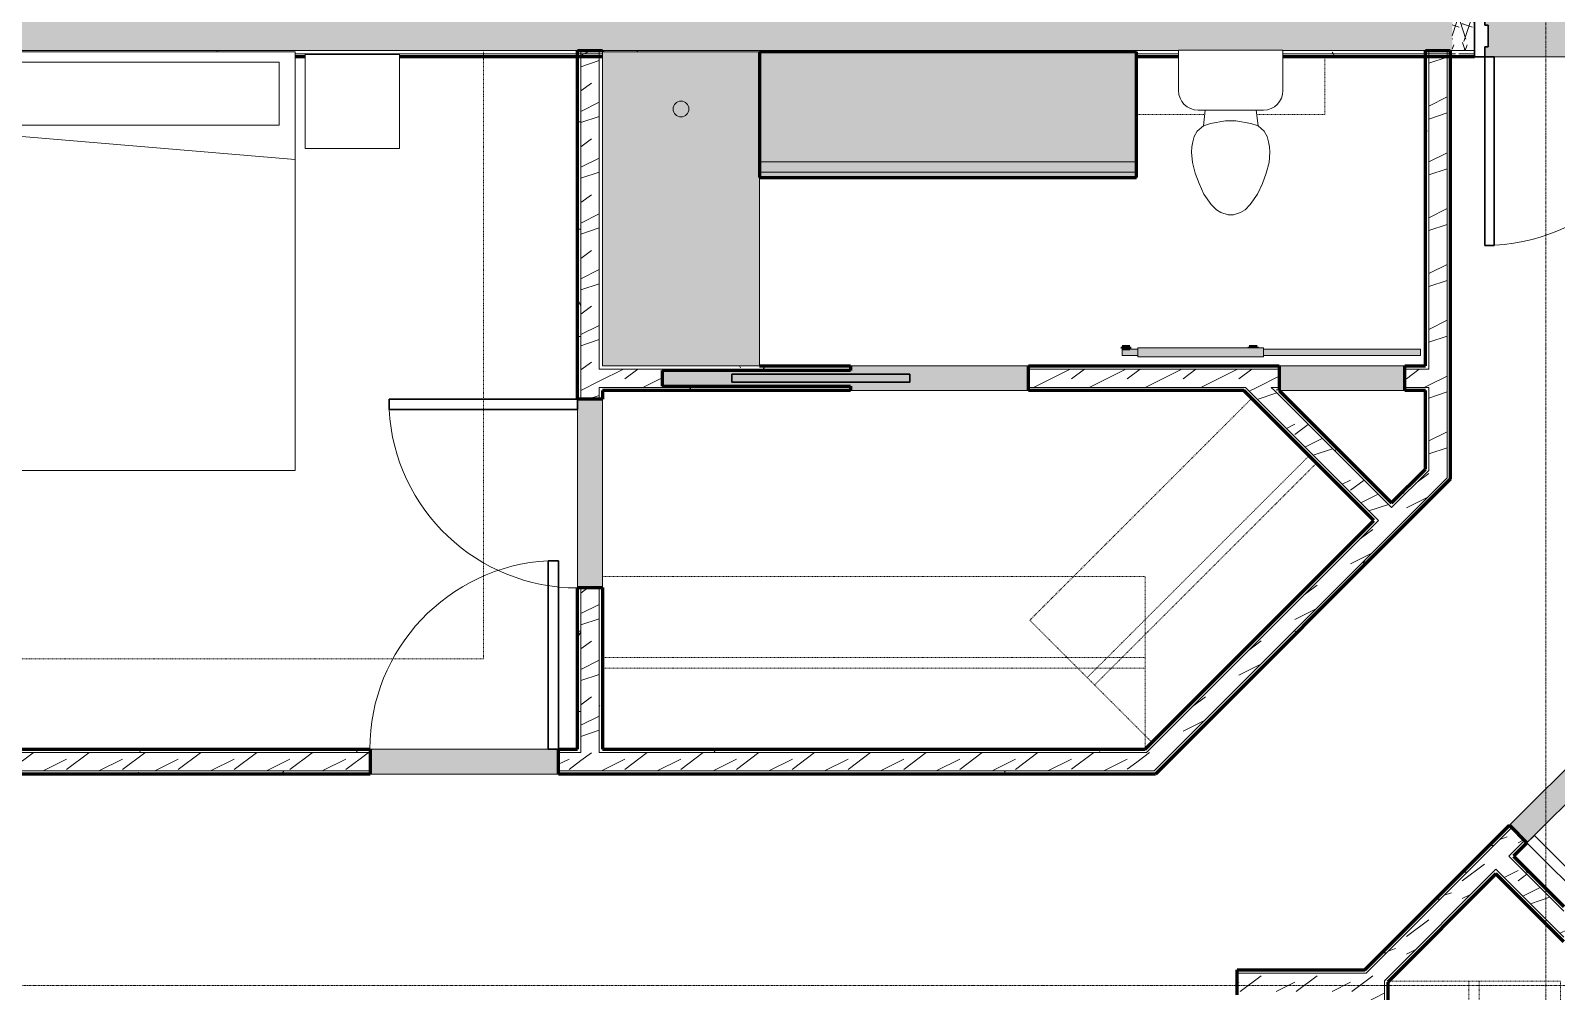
# Model space of a CAD drawing. Header units: inches. Extents: x -4169 to -1846, y 9706 to 12377.
# Drawn here: x -3770.7 to -3479.3, y 10166 to 10349.6 of the extents above; entities that cross this region are included whole.
import ezdxf

# ---------------------------------------------------------------- set-up
doc = ezdxf.new("R2010")
doc.units = ezdxf.units.IN
doc.header["$MEASUREMENT"] = 0
doc.linetypes.add('Dash', pattern=[0.25, 0.125, -0.125])
doc.linetypes.add('Grid Line 1_2_', pattern=[0.875, 0.5, -0.125, 0.125, -0.125])
for name, color, linetype, lineweight in [('0-1', 7, 'Continuous', 5), ('0-2', 10, 'Continuous', 18), ('A-DOOR', 31, 'Continuous', 18), ('A-DOOR-1', 7, 'Continuous', 9), ('A-DOOR-2', 50, 'Continuous', 30), ('A-DOOR-3', 135, 'Continuous', 18), ('A-DOOR-4', 10, 'Continuous', 18), ('A-DOOR-5', 250, 'Continuous', 60), ('A-DOOR-7', 31, 'Continuous', 9), ('A-DOOR-8', 31, 'Continuous', 30), ('A-DOOR-FRAM', 31, 'Continuous', 30), ('A-WALL', 113, 'Continuous', 18), ('A-WALL-1', 8, 'Continuous', 5), ('A-WALL-2', 250, 'Continuous', 60), ('A-WALL-3', 10, 'Continuous', 18), ('A-WALL-PATT-1', 7, 'Continuous', 9), ('A-WALL-PATT-2', 253, 'Continuous', 9), ('A-WALL-PATT-4', 111, 'Continuous', 9), ('I-FURN-1', 7, 'Continuous', 9), ('I-FURN-HDLN-1', 7, 'Dash', 9), ('I-WALL', 2, 'Continuous', 18), ('I-WALL-2', 2, 'Continuous', 5), ('I-WALL-3', 2, 'Continuous', 60), ('P-SANR-FIXT-1', 253, 'Continuous', 9), ('P-SANR-FIXT-2', 7, 'Continuous', 9), ('Q-CASE-1', 253, 'Continuous', 9), ('Q-CASE-2', 250, 'Continuous', 60), ('Q-CASE-3', 7, 'Continuous', 9), ('Q-CASE-HDLN-1', 7, 'Dash', 9), ('S-GRID-1', 1, 'Grid Line 1_2_', 9)]:
    doc.layers.add(name, color=color, linetype=linetype, lineweight=lineweight)
pattern_1 = [(0, (0, 0), (20.48, 5.12), [0.845, -14.515, 0.845, -14.515, -81.92]), (0, (0, 0), (20.48, 5.12), [-30.72, 0.845, -29.875, 0.845, -14.515, -35.84]), (0, (0, 0), (20.48, 5.12), [-76.8, 0.845, -9.395, 0.845, -24.755]), (120, (7.68, 2.56), (-14.67405, 15.1762003), [0.845, -14.515, 0.845, -14.515, -81.92]), (120, (7.68, 2.56), (-14.67405, 15.1762003), [-30.72, 0.845, -29.875, 0.845, -14.515, -35.84]), (120, (7.68, 2.56), (-14.67405, 15.1762003), [-76.8, 0.845, -9.395, 0.845, -24.755]), (240, (10.24, 12.8), (-5.80595, -20.2962003), [0.845, -14.515, 0.845, -14.515, -81.92]), (240, (10.24, 12.8), (-5.80595, -20.2962003), [-30.72, 0.845, -29.875, 0.845, -14.515, -35.84]), (240, (10.24, 12.8), (-5.80595, -20.2962003), [-76.8, 0.845, -9.395, 0.845, -24.755])]
pattern_2 = [(216.87, (4.265, 10.662), (31.9871619, 21.32545714), [5.331, -47.981]), (206.565, (10.662, 7.464), (-10.662476, -10.6620098), [11.921, -11.921]), (198.435, (10.662, 2.132), (-21.3244936, -10.6625869), [6.744, -26.974])]
pattern_3 = [(161.57, (0.32, 0.32), (-2.560496185, -0.000537386), [0, -18.214, 2.022, 0]), (18.43, (-0.32, 0.32), (-2.560496185, 0.000537386), [0, -18.214, 2.022, 0]), (108.43, (0.32, 0.32), (1.27922091, -6.400876726), [6.07, -14.166]), (71.57, (-0.32, 0.32), (1.27922091, 6.400876726), [6.07, -14.166])]

# ---------------------------------------------------------------- blocks, each defined once
blk = doc.blocks.new('Single-Flush - 36_ x 84_-1372839-ENLARGED RCP - 1ST FLOOR PLAN')
at = {"layer": 'A-DOOR-1'}
blk.add_arc((18, 2.37), 36.07, 93.1789, 180, dxfattribs=at)
at = {"layer": 'A-DOOR-2'}
for p, q in [((16, 2.37), (16, 38.39)), ((18, 38.39), (16, 38.39)), ((18, 2.37), (18, 38.39)), ((18, 2.37), (16, 2.37))]:
    blk.add_line(p, q, dxfattribs=at)
blk = doc.blocks.new('Bath Tub - Maestro - 60_x30_-1352617-ENLARGED RCP - 1ST FLOOR PLAN')
at = {"layer": 'P-SANR-FIXT-1'}
blk.add_hatch(color=256, dxfattribs=at).paths.add_polyline_path([(60, 30), (0, 30), (0, 0), (60, 0)], flags=0)
at = {"layer": 'P-SANR-FIXT-2'}
for p, q in [((0, 0), (0, 30)), ((0, 30), (60, 30)), ((60, 30), (60, 0)), ((60, 0), (0, 0))]:
    blk.add_line(p, q, dxfattribs=at)
for start, end in [(0, 180), (180, 360)]:
    blk.add_arc((10.9375, 15), 1.5, start, end, dxfattribs=at)
blk = doc.blocks.new('Toilet-Domestic-3D - Toilet-Domestic-3D-1372870-ENLARGED RCP - 1ST FLOOR PLAN')
at = {"layer": 'P-SANR-FIXT-2'}
for p, q in [((-1.87, 11.5), (-0.5, 12)), ((-0.5, 12), (0.5, 12)), ((0.5, 12), (1.87, 11.5)), ((-5.13, 8), (-3.74, 10)), ((-3.74, 10), (-2.74, 11)), ((-2.74, 11), (-1.87, 11.5)), ((1.87, 11.5), (2.74, 11)), ((2.74, 11), (3.74, 10)), ((3.74, 10), (5.13, 8)), ((-6.79, 4), (-6.06, 6)), ((-6.06, 6), (-5.13, 8)), ((5.13, 8), (6.06, 6)), ((6.06, 6), (6.79, 4)), ((-7.33, 1.99), (-6.79, 4)), ((6.79, 4), (7.33, 1.99)), ((-7.5, 0), (-7.33, 1.99)), ((7.33, 1.99), (7.5, 0)), ((-7.41, -1), (-7.5, 0)), ((-7.24, -2), (-7.41, -1)), ((-6.97, -3), (-7.24, -2)), ((7.24, -2), (6.97, -3)), ((7.41, -1), (7.24, -2)), ((7.5, 0), (7.41, -1)), ((-6.4, -4), (-6.97, -3)), ((-5.21, -5), (-6.4, -4)), ((-3.84, -5.5), (-5.21, -5)), ((-4.86, -8.02), (-5.21, -5)), ((-1, -6), (-3.84, -5.5)), ((3.84, -5.5), (1, -6)), ((5.21, -5), (3.84, -5.5)), ((4.86, -8.02), (5.21, -5)), ((6.4, -4), (5.21, -5)), ((6.97, -3), (6.4, -4)), ((6.25, -8.02), (-6.25, -8.02)), ((1, -6), (-1, -6)), ((-9.98, -11.75), (-9.98, -19.48)), ((9.98, -19.48), (9.98, -11.75)), ((-9.98, -19.48), (9.98, -19.48))]:
    blk.add_line(p, q, dxfattribs=at)
for centre, start, end in [((-6.25, -11.75), 90, 180), ((6.25, -11.75), 0, 90)]:
    blk.add_arc(centre, 3.73, start, end, dxfattribs=at)
blk = doc.blocks.new('OD_CW_Upper Cabinet - OD_CW_Upper Cabinet-1880974-ENLARGED RCP - 1ST FLOOR PLAN')
at = {"layer": 'Q-CASE-HDLN-1'}
for p, q in [((36.74, 12), (36.74, 23)), ((0.74, 12), (13.78, 12)), ((23.7, 12), (36.74, 12))]:
    blk.add_line(p, q, dxfattribs=at)
blk = doc.blocks.new('OD_CW_Base Cabinet - OD_CW_Base Cabinet-2467556-ENLARGED RCP - 1ST FLOOR PLAN')
at = {"layer": 'Q-CASE-1'}
for points in [[(66.74, 3), (72.74, 3), (72.74, 24), (0.74, 24), (0.74, 3), (60.85, 3)], [(72.74, 1), (72.74, 3), (0.74, 3), (0.74, 1), (66.74, 1)], [(72.74, 0), (72.74, 1), (0.74, 1), (0.74, 0), (66.74, 0)]]:
    blk.add_hatch(color=256, dxfattribs=at).paths.add_polyline_path(points, flags=0)
at = {"layer": 'Q-CASE-2'}
for p, q in [((72.74, 24), (0.74, 24)), ((0.74, 24), (0.74, 0)), ((72.74, 0), (72.74, 24)), ((0.74, 0), (72.74, 0))]:
    blk.add_line(p, q, dxfattribs=at)
at = {"layer": 'Q-CASE-3'}
for p, q in [((0.74, 24), (0.74, 3)), ((0.74, 24), (72.74, 24)), ((72.74, 3), (72.74, 24)), ((0.74, 3), (72.74, 3)), ((72.74, 1), (72.74, 3)), ((0.74, 1), (72.74, 1)), ((0.74, 1), (72.74, 1)), ((0.74, 0), (72.74, 0)), ((72.74, 0), (72.74, 1))]:
    blk.add_line(p, q, dxfattribs=at)
blk = doc.blocks.new('Pocket_Door_2385 - 34_ x 80_-1722045-ENLARGED RCP - 1ST FLOOR PLAN')
at = {"layer": 'A-DOOR-2'}
for p, q in [((-39.67, 0.75), (-39.67, -0.75)), ((-5.67, 0.75), (-39.67, 0.75)), ((-5.67, -0.75), (-5.67, 0.75)), ((-39.67, -0.75), (-5.67, -0.75))]:
    blk.add_line(p, q, dxfattribs=at)
blk = doc.blocks.new('OD_CW_Closet - OD_CW_Closet-2525342-ENLARGED RCP - 1ST FLOOR PLAN')
at = {"layer": 'Q-CASE-HDLN-1'}
for p, q in [((60.68, -9), (60.68, 24)), ((0.74, 8.5), (60.68, 8.5)), ((0.74, 6.5), (60.68, 6.5)), ((0.74, -9), (60.68, -9))]:
    blk.add_line(p, q, dxfattribs=at)
blk = doc.blocks.new('OD_CW_Closet - OD_CW_Closet-1924551-ENLARGED RCP - 1ST FLOOR PLAN')
at = {"layer": 'Q-CASE-HDLN-1'}
for p, q in [((0.74, 23.99), (0.74, -9)), ((0.74, 8.5), (104.4, 8.5)), ((0.74, 6.5), (104.4, 6.5)), ((104.4, -9), (104.4, -6.88)), ((0.74, -9), (104.4, -9))]:
    blk.add_line(p, q, dxfattribs=at)
blk = doc.blocks.new('OD_CW_Closet - OD_CW_Closet-1943764-ENLARGED RCP - 1ST FLOOR PLAN')
at = {"layer": 'Q-CASE-HDLN-1'}
for p, q in [((118.12, -9), (118.12, 23.82)), ((0.74, 20.31), (0.74, -9)), ((0.74, 8.5), (118.12, 8.5)), ((0.74, 6.5), (118.12, 6.5)), ((0.74, -9), (5.83, -9)), ((8.33, -9), (50.83, -9)), ((53.33, -9), (56.33, -9)), ((58.83, -9), (118.12, -9))]:
    blk.add_line(p, q, dxfattribs=at)
blk = doc.blocks.new('Bed-Standard - King 78_ x 80_-1379907-ENLARGED RCP - 1ST FLOOR PLAN')
at = {"layer": 'I-FURN-1'}
for p, q in [((-28.31, 41.8), (49.69, 41.8)), ((-28.31, -38.2), (-28.31, 41.8)), ((49.69, 41.8), (49.69, -38.2)), ((49.69, -24.2), (-28.31, -17.63)), ((-25.31, -24.2), (46.69, -24.2)), ((-25.31, -36.2), (-25.31, -24.2)), ((46.69, -36.2), (46.69, -24.2)), ((-25.31, -36.2), (46.69, -36.2)), ((49.69, -38.2), (-28.31, -38.2))]:
    blk.add_line(p, q, dxfattribs=at)
at = {"layer": 'I-FURN-HDLN-1'}
for p, q in [((-64.31, 77.8), (73.69, 77.8)), ((-64.31, -38.2), (-64.31, 77.8)), ((73.69, 77.8), (73.69, -38.2))]:
    blk.add_line(p, q, dxfattribs=at)
blk = doc.blocks.new('Table-Night Stand - 18_ x 18_ x 24_-1372838-ENLARGED RCP - 1ST FLOOR PLAN')
at = {"layer": 'I-FURN-1'}
for p, q in [((0.15, 0), (18.15, 0)), ((0.15, -18), (0.15, 0)), ((18.15, 0), (18.15, -18)), ((18.15, -18), (0.15, -18))]:
    blk.add_line(p, q, dxfattribs=at)
blk = doc.blocks.new('Interior_barn_door_18732 - Interior_barn_door_18732 linen closet WIDE-2490864-ENLARGED RCP - 1ST FLOOR PLAN')
at = {"layer": 'A-DOOR-3'}
for points in [[(-40.5, 5.67), (-40.5, 6), (-42, 6), (-42, 5.67)], [(-16.23, 5.82), (-16.23, 6), (-17.73, 6), (-17.73, 5.82)], [(-38.81, 4.07), (-15, 4.07), (-15, 5.82), (-39, 5.82), (-39, 4.07)]]:
    blk.add_hatch(color=256, dxfattribs=at).paths.add_polyline_path(points, flags=0)
h = blk.add_hatch(color=256, dxfattribs=at)
h.paths.add_polyline_path([(12, 4.95), (15, 4.95), (15, 5.57), (-15, 5.55), (-15, 4.95), (5.4, 4.95)], flags=0)
h.paths.add_polyline_path([(-39.55, 4.95), (-39, 4.95), (-39, 5.57), (-42, 5.55), (-42, 4.95)], flags=0)
h = blk.add_hatch(color=256, dxfattribs=at)
h.paths.add_polyline_path([(-15, 4.32), (15, 4.34), (15, 4.95), (-15, 4.95), (-15, 4.33)], flags=0)
h.paths.add_polyline_path([(-39, 4.32), (-39, 4.95), (-42, 4.95), (-42, 4.32), (-40.16, 4.32)], flags=0)
at = {"layer": 'A-DOOR-4'}
for p, q in [((-42, 5.57), (-39, 5.57)), ((-42, 5.57), (-42, 4.95)), ((-42, 4.95), (-42, 4.32)), ((-39, 4.32), (-42, 4.32)), ((-39, 4.07), (-39, 5.82)), ((-39, 5.82), (-15, 5.82)), ((-15, 4.07), (-39, 4.07)), ((-15, 5.82), (-15, 4.07)), ((-15, 5.57), (15, 5.57)), ((15, 4.32), (-15, 4.32)), ((15, 4.95), (15, 5.57)), ((15, 4.32), (15, 4.95))]:
    blk.add_line(p, q, dxfattribs=at)
at = {"layer": 'A-DOOR-5'}
for p, q in [((-42, 6), (-42, 5.67)), ((-40.5, 6), (-42, 6)), ((-40.5, 5.67), (-40.5, 6)), ((-17.73, 6), (-17.73, 5.82)), ((-16.23, 6), (-17.73, 6)), ((-16.23, 5.82), (-16.23, 6)), ((-42, 5.67), (-40.5, 5.67))]:
    blk.add_line(p, q, dxfattribs=at)
blk = doc.blocks.new('CTR - 1st Phase - Unit Layouts_rvt-1-ENLARGED RCP - 1ST FLOOR PLAN')
at = {"layer": 'A-WALL-1'}
for points in [[(-3599.25, 10280.84), (-3580.1, 10280.84), (-3580.1, 10285.59), (-3614.1, 10285.59), (-3614.1, 10284.71), (-3650.1, 10284.71), (-3650.1, 10281.71), (-3614.1, 10281.71), (-3614.1, 10280.84), (-3607.48, 10280.84)], [(-3531.72, 10280.84), (-3508.23, 10280.84), (-3508.23, 10285.59), (-3532.23, 10285.59), (-3532.23, 10280.84)], [(-3666.23, 10243.21), (-3661.48, 10243.21), (-3661.48, 10279.21), (-3666.23, 10279.21), (-3666.23, 10269.24)], [(-3484.9, 10194.44), (-3459.44, 10219.89), (-3462.8, 10223.25), (-3488.26, 10197.8), (-3485.34, 10194.88)], [(-3669.85, 10207.59), (-3669.85, 10212.34), (-3705.85, 10212.34), (-3705.85, 10207.59)]]:
    blk.add_hatch(color=256, dxfattribs=at).paths.add_polyline_path(points, flags=0)
at = {"layer": 'A-WALL-PATT-1'}
h = blk.add_hatch(dxfattribs=at)
h.set_pattern_fill('FP_1', color=256, style=0, pattern_type=2)
h.set_pattern_definition(pattern_1)
h.paths.add_polyline_path([(-3666.23, 10207.59), (-3665.6, 10207.61), (-3665.6, 10208.21), (-3666.23, 10208.21)], flags=0)
h.paths.add_polyline_path([(-3666.23, 10211.71), (-3665.6, 10211.71), (-3665.6, 10243.21), (-3666.23, 10243.21), (-3666.23, 10212.34)], flags=0)
h.paths.add_polyline_path([(-3666.23, 10279.21), (-3665.6, 10279.21), (-3665.62, 10344.59), (-3666.23, 10344.59), (-3666.23, 10284.96)], flags=0)
h = blk.add_hatch(dxfattribs=at)
h.set_pattern_fill('FP_1', color=256, style=0, pattern_type=2)
h.set_pattern_definition(pattern_1)
h.paths.add_polyline_path([(-3662.1, 10211.71), (-3661.48, 10211.71), (-3661.48, 10243.21), (-3662.1, 10243.21), (-3662.1, 10212.34)], flags=0)
h.paths.add_polyline_path([(-3662.1, 10279.21), (-3661.48, 10279.21), (-3661.48, 10281.46), (-3662.1, 10281.45), (-3662.1, 10280.84)], flags=0)
h.paths.add_polyline_path([(-3661.48, 10284.96), (-3661.48, 10344.59), (-3662.1, 10344.59), (-3662.1, 10284.96)], flags=0)
h = blk.add_hatch(dxfattribs=at)
h.set_pattern_fill('FP_1', color=256, style=0, pattern_type=2)
h.set_pattern_definition(pattern_1)
h.paths.add_polyline_path([(-3504.3, 10265.87), (-3503.67, 10266.49), (-3503.67, 10281.46), (-3504.3, 10281.46), (-3504.3, 10266.49)], flags=0)
h.paths.add_polyline_path([(-3503.67, 10284.96), (-3503.69, 10344.59), (-3504.3, 10344.59), (-3504.3, 10284.96)], flags=0)
h = blk.add_hatch(dxfattribs=at)
h.set_pattern_fill('FP_1', color=256, style=0, pattern_type=2)
h.set_pattern_definition(pattern_1)
h.paths.add_polyline_path([(-3500.17, 10264.16), (-3499.55, 10264.78), (-3499.55, 10344.59), (-3500.17, 10344.59), (-3500.17, 10264.78)], flags=0)
h = blk.add_hatch(dxfattribs=at)
h.set_pattern_fill('FP_1', color=256, style=0, pattern_type=2)
h.set_pattern_definition(pattern_1)
h.paths.add_polyline_path([(-3661.48, 10284.96), (-3614.1, 10284.96), (-3614.1, 10285.59), (-3661.48, 10285.59)], flags=0)
h.paths.add_polyline_path([(-3536.4, 10284.96), (-3532.23, 10284.96), (-3532.23, 10285.59), (-3580.1, 10285.59), (-3580.1, 10284.96), (-3538.06, 10284.96)], flags=0)
h.paths.add_polyline_path([(-3504.3, 10284.96), (-3504.3, 10285.59), (-3508.23, 10285.59), (-3508.23, 10284.96)], flags=0)
h = blk.add_hatch(dxfattribs=at)
h.set_pattern_fill('FP_1', color=256, style=0, pattern_type=2)
h.set_pattern_definition(pattern_1)
h.paths.add_polyline_path([(-3650.1, 10280.84), (-3614.1, 10280.84), (-3614.1, 10281.46), (-3661.48, 10281.46), (-3661.48, 10280.84)], flags=0)
h.paths.add_polyline_path([(-3566.92, 10280.84), (-3538.06, 10280.84), (-3538.69, 10281.46), (-3580.1, 10281.46), (-3580.1, 10280.84)], flags=0)
h.paths.add_polyline_path([(-3533.12, 10280.84), (-3532.23, 10280.84), (-3532.23, 10281.46), (-3533.74, 10281.46)], flags=0)
h.paths.add_polyline_path([(-3508.23, 10280.84), (-3504.3, 10280.84), (-3504.33, 10281.46), (-3508.23, 10281.46)], flags=0)
h = blk.add_hatch(dxfattribs=at)
h.set_pattern_fill('FP_1', color=256, style=0, pattern_type=2)
h.set_pattern_definition(pattern_1)
h.paths.add_polyline_path([(-3511.22, 10258.95), (-3510.78, 10259.39), (-3532.23, 10280.84), (-3533.12, 10280.84), (-3513.25, 10260.98)], flags=0)
h = blk.add_hatch(dxfattribs=at)
h.set_pattern_fill('FP_1', color=256, style=0, pattern_type=2)
h.set_pattern_definition(pattern_1)
h.paths.add_polyline_path([(-3557.57, 10211.71), (-3513.25, 10256.03), (-3513.7, 10256.47), (-3558.45, 10211.71), (-3557.83, 10211.71)], flags=0)
h.paths.add_polyline_path([(-3510.78, 10258.5), (-3503.67, 10265.61), (-3503.67, 10266.49), (-3511.22, 10258.95)], flags=0)
h = blk.add_hatch(dxfattribs=at)
h.set_pattern_fill('FP_1', color=256, style=0, pattern_type=2)
h.set_pattern_definition(pattern_1)
h.paths.add_polyline_path([(-3556.74, 10207.59), (-3555.86, 10207.59), (-3499.55, 10263.9), (-3499.55, 10264.78), (-3556.12, 10208.21)], flags=0)
h = blk.add_hatch(dxfattribs=at)
h.set_pattern_fill('FP_1', color=256, style=0, pattern_type=2)
h.set_pattern_definition(pattern_1)
h.paths.add_polyline_path([(-3515.62, 10169.55), (-3487.81, 10197.35), (-3488.26, 10197.8), (-3515.62, 10170.43)], flags=0)
h.paths.add_polyline_path([(-3462.36, 10222.81), (-3448.02, 10237.15), (-3448.02, 10238.03), (-3462.8, 10223.25)], flags=0)
h = blk.add_hatch(dxfattribs=at)
h.set_pattern_fill('FP_1', color=256, style=0, pattern_type=2)
h.set_pattern_definition(pattern_1)
h.paths.add_polyline_path([(-3511.5, 10167.84), (-3490.38, 10188.96), (-3490.82, 10189.4), (-3511.5, 10168.72)], flags=0)
h.paths.add_polyline_path([(-3487.9, 10191.43), (-3484.9, 10194.44), (-3485.34, 10194.88), (-3488.34, 10191.87), (-3488.01, 10191.54)], flags=0)
h.paths.add_polyline_path([(-3459.44, 10219.89), (-3443.9, 10235.44), (-3443.9, 10236.32), (-3459.88, 10220.34)], flags=0)
h = blk.add_hatch(dxfattribs=at)
h.set_pattern_fill('FP_1', color=256, style=0, pattern_type=2)
h.set_pattern_definition(pattern_1)
h.paths.add_polyline_path([(-3666.23, 10211.71), (-3666.23, 10212.34), (-3669.85, 10212.34), (-3669.85, 10211.71), (-3666.78, 10211.71)], flags=0)
h.paths.add_polyline_path([(-3726.48, 10211.71), (-3705.85, 10211.71), (-3705.85, 10212.34), (-3822.72, 10212.34), (-3822.72, 10211.71), (-3735.58, 10211.71)], flags=0)
h = blk.add_hatch(dxfattribs=at)
h.set_pattern_fill('FP_1', color=256, style=0, pattern_type=2)
h.set_pattern_definition(pattern_1)
h.paths.add_polyline_path([(-3582.17, 10211.71), (-3558.45, 10211.71), (-3557.83, 10212.34), (-3661.48, 10212.34), (-3661.48, 10211.71), (-3584.55, 10211.71)], flags=0)
h = blk.add_hatch(dxfattribs=at)
h.set_pattern_fill('FP_1', color=256, style=0, pattern_type=2)
h.set_pattern_definition(pattern_1)
h.paths.add_polyline_path([(-3822.72, 10207.59), (-3705.85, 10207.59), (-3705.85, 10208.21), (-3822.72, 10208.21)], flags=0)
h.paths.add_polyline_path([(-3669.85, 10207.59), (-3666.23, 10207.59), (-3666.23, 10208.21), (-3669.85, 10208.21)], flags=0)
h = blk.add_hatch(dxfattribs=at)
h.set_pattern_fill('FP_1', color=256, style=0, pattern_type=2)
h.set_pattern_definition(pattern_1)
h.paths.add_polyline_path([(-3556.74, 10207.59), (-3556.12, 10208.21), (-3665.6, 10208.21), (-3665.58, 10207.59), (-3557.57, 10207.59)], flags=0)
h = blk.add_hatch(dxfattribs=at)
h.set_pattern_fill('FP_1', color=256, style=0, pattern_type=2)
h.set_pattern_definition(pattern_1)
h.paths.add_polyline_path([(-3473.72, 10177.25), (-3473.72, 10178.14), (-3487.46, 10191.87), (-3487.9, 10191.43), (-3474.61, 10178.14)], flags=0)
h = blk.add_hatch(dxfattribs=at)
h.set_pattern_fill('FP_1', color=256, style=0, pattern_type=2)
h.set_pattern_definition(pattern_1)
h.paths.add_polyline_path([(-3518.25, 10169.54), (-3516.25, 10169.54), (-3516.25, 10169.8), (-3515.88, 10170.17), (-3540.25, 10170.17), (-3540.25, 10169.54), (-3531.72, 10169.54)], flags=0)
h = blk.add_hatch(dxfattribs=at)
h.set_pattern_fill('FP_1', color=256, style=0, pattern_type=2)
h.set_pattern_definition(pattern_1)
h.paths.add_polyline_path([(-3515.62, 10018.09), (-3515.62, 10166.04), (-3516.25, 10166.04), (-3516.25, 10018.09)], flags=0)
h.paths.add_polyline_path([(-3515.88, 10169.54), (-3515.62, 10169.55), (-3515.62, 10170.43), (-3516.25, 10169.8), (-3516.25, 10169.54)], flags=0)
h = blk.add_hatch(dxfattribs=at)
h.set_pattern_fill('FP_1', color=256, style=0, pattern_type=2)
h.set_pattern_definition(pattern_1)
h.paths.add_polyline_path([(-3511.5, 10018.09), (-3511.5, 10046.51), (-3512.12, 10046.51), (-3512.12, 10018.09)], flags=0)
h.paths.add_polyline_path([(-3512.12, 10050.01), (-3511.5, 10050.01), (-3511.5, 10168.72), (-3512.12, 10168.1), (-3512.12, 10068.15)], flags=0)
at = {"layer": 'A-WALL-PATT-2'}
h = blk.add_hatch(dxfattribs=at)
h.set_pattern_fill('FP_2', color=256, style=0, pattern_type=2)
h.set_pattern_definition(pattern_2)
h.paths.add_polyline_path([(-3662.1, 10208.21), (-3662.1, 10243.21), (-3665.6, 10243.21), (-3665.6, 10208.21)], flags=0)
h.paths.add_polyline_path([(-3665.6, 10279.21), (-3662.1, 10279.21), (-3662.1, 10345.84), (-3665.6, 10345.84), (-3665.6, 10309.45)], flags=0)
h = blk.add_hatch(dxfattribs=at)
h.set_pattern_fill('FP_2', color=256, style=0, pattern_type=2)
h.set_pattern_definition(pattern_2)
h.paths.add_polyline_path([(-3503.67, 10265.61), (-3500.17, 10269.11), (-3500.17, 10345.84), (-3503.67, 10345.84), (-3503.67, 10265.87)], flags=0)
h = blk.add_hatch(dxfattribs=at)
h.set_pattern_fill('FP_2', color=256, style=0, pattern_type=2)
h.set_pattern_definition(pattern_2)
h.paths.add_polyline_path([(-3662.1, 10281.46), (-3614.1, 10281.46), (-3614.1, 10281.71), (-3650.1, 10281.71), (-3650.1, 10284.71), (-3614.1, 10284.71), (-3614.1, 10284.96), (-3662.1, 10284.96), (-3662.1, 10281.47)], flags=0)
h.paths.add_polyline_path([(-3538.95, 10281.46), (-3532.23, 10281.46), (-3532.23, 10284.96), (-3580.1, 10284.96), (-3580.1, 10281.46), (-3548.6, 10281.46)], flags=0)
h.paths.add_polyline_path([(-3503.67, 10281.46), (-3503.67, 10284.96), (-3508.23, 10284.96), (-3508.23, 10281.46), (-3504.3, 10281.46)], flags=0)
h = blk.add_hatch(dxfattribs=at)
h.set_pattern_fill('FP_2', color=256, style=0, pattern_type=2)
h.set_pattern_definition(pattern_2)
h.paths.add_polyline_path([(-3513.25, 10256.03), (-3510.78, 10258.5), (-3533.74, 10281.46), (-3538.69, 10281.46), (-3513.7, 10256.47)], flags=0)
h = blk.add_hatch(dxfattribs=at)
h.set_pattern_fill('FP_2', color=256, style=0, pattern_type=2)
h.set_pattern_definition(pattern_2)
h.paths.add_polyline_path([(-3558.45, 10208.21), (-3556.12, 10208.21), (-3500.17, 10264.16), (-3500.17, 10269.11), (-3561.07, 10208.21)], flags=0)
h = blk.add_hatch(dxfattribs=at)
h.set_pattern_fill('FP_2', color=256, style=0, pattern_type=2)
h.set_pattern_definition(pattern_2)
h.paths.add_polyline_path([(-3512.12, 10168.1), (-3485.34, 10194.88), (-3487.81, 10197.35), (-3512.12, 10173.05), (-3512.12, 10168.12)], flags=0)
h.paths.add_polyline_path([(-3459.88, 10220.34), (-3447.4, 10232.82), (-3447.4, 10237.77), (-3462.36, 10222.81)], flags=0)
h = blk.add_hatch(dxfattribs=at)
h.set_pattern_fill('FP_2', color=256, style=0, pattern_type=2)
h.set_pattern_definition(pattern_2)
h.paths.add_polyline_path([(-3728.3, 10208.21), (-3705.85, 10208.21), (-3705.85, 10211.71), (-3822.72, 10211.71), (-3822.72, 10208.21), (-3737.24, 10208.21)], flags=0)
h.paths.add_polyline_path([(-3666.23, 10208.21), (-3665.6, 10208.21), (-3665.6, 10211.71), (-3669.85, 10211.71), (-3669.85, 10208.21), (-3666.78, 10208.21)], flags=0)
h = blk.add_hatch(dxfattribs=at)
h.set_pattern_fill('FP_2', color=256, style=0, pattern_type=2)
h.set_pattern_definition(pattern_2)
h.paths.add_polyline_path([(-3662.1, 10208.21), (-3561.07, 10208.21), (-3557.57, 10211.71), (-3662.1, 10211.71), (-3662.1, 10208.22)], flags=0)
h = blk.add_hatch(dxfattribs=at)
h.set_pattern_fill('FP_2', color=256, style=0, pattern_type=2)
h.set_pattern_definition(pattern_2)
h.paths.add_polyline_path([(-3477.22, 10175.8), (-3477.22, 10180.75), (-3488.34, 10191.87), (-3490.82, 10189.4), (-3477.85, 10176.43)], flags=0)
h = blk.add_hatch(dxfattribs=at)
h.set_pattern_fill('FP_2', color=256, style=0, pattern_type=2)
h.set_pattern_definition(pattern_2)
h.paths.add_polyline_path([(-3515.62, 10018.09), (-3512.12, 10018.09), (-3512.15, 10173.02), (-3515.62, 10169.55), (-3515.62, 10027.94)], flags=0)
h = blk.add_hatch(dxfattribs=at)
h.set_pattern_fill('FP_2', color=256, style=0, pattern_type=2)
h.set_pattern_definition(pattern_2)
h.paths.add_polyline_path([(-3518.25, 10166.04), (-3515.62, 10166.04), (-3515.62, 10169.54), (-3540.25, 10169.54), (-3540.25, 10166.04), (-3531.72, 10166.04)], flags=0)
at = {"layer": 'A-WALL-2'}
for p, q in [((-3666.23, 10279.21), (-3666.23, 10345.84)), ((-3666.23, 10345.84), (-3661.48, 10345.84)), ((-3661.48, 10345.84), (-3661.48, 10345.59)), ((-3504.3, 10285.59), (-3504.3, 10345.84)), ((-3504.3, 10345.84), (-3499.55, 10345.84)), ((-3499.55, 10345.84), (-3499.55, 10270.62)), ((-3614.1, 10284.71), (-3650.1, 10284.71)), ((-3650.1, 10284.71), (-3650.1, 10281.71)), ((-3631.48, 10285.59), (-3614.1, 10285.59)), ((-3614.1, 10285.59), (-3614.1, 10284.71)), ((-3580.1, 10285.59), (-3532.23, 10285.59)), ((-3580.1, 10280.84), (-3580.1, 10285.59)), ((-3532.23, 10285.59), (-3532.23, 10280.84)), ((-3508.23, 10285.59), (-3504.3, 10285.59)), ((-3508.23, 10280.84), (-3508.23, 10285.59)), ((-3661.48, 10280.84), (-3661.48, 10279.21)), ((-3614.1, 10280.84), (-3661.48, 10280.84)), ((-3650.1, 10281.71), (-3614.1, 10281.71)), ((-3614.1, 10281.71), (-3614.1, 10280.84)), ((-3538.95, 10280.84), (-3580.1, 10280.84)), ((-3514.14, 10256.03), (-3538.95, 10280.84)), ((-3532.23, 10280.84), (-3510.78, 10259.39)), ((-3504.3, 10280.84), (-3508.23, 10280.84)), ((-3504.3, 10265.87), (-3504.3, 10280.84)), ((-3661.48, 10279.21), (-3666.23, 10279.21)), ((-3499.55, 10270.62), (-3499.55, 10264.78)), ((-3510.78, 10259.39), (-3504.3, 10265.87)), ((-3499.55, 10263.9), (-3555.86, 10207.59)), ((-3499.55, 10264.78), (-3499.55, 10263.9)), ((-3557.83, 10212.34), (-3514.14, 10256.03)), ((-3666.23, 10212.34), (-3666.23, 10243.21)), ((-3666.23, 10243.21), (-3661.48, 10243.21)), ((-3661.48, 10243.21), (-3661.48, 10212.34)), ((-3822.72, 10212.34), (-3705.85, 10212.34)), ((-3705.85, 10212.34), (-3705.85, 10207.59)), ((-3669.85, 10212.34), (-3666.23, 10212.34)), ((-3669.85, 10207.59), (-3669.85, 10212.34)), ((-3661.48, 10212.34), (-3557.83, 10212.34)), ((-3705.85, 10207.59), (-3822.72, 10207.59)), ((-3666.23, 10207.59), (-3669.85, 10207.59)), ((-3665.6, 10207.59), (-3666.23, 10207.59)), ((-3661.48, 10207.59), (-3665.6, 10207.59)), ((-3562.58, 10207.59), (-3661.48, 10207.59)), ((-3556.74, 10207.59), (-3562.58, 10207.59)), ((-3555.86, 10207.59), (-3556.74, 10207.59)), ((-3511.5, 10174.55), (-3488.26, 10197.8)), ((-3488.26, 10197.8), (-3484.9, 10194.44)), ((-3484.9, 10194.44), (-3487.46, 10191.87)), ((-3487.46, 10191.87), (-3477.85, 10182.26)), ((-3490.82, 10188.52), (-3511.5, 10167.84)), ((-3477.85, 10175.55), (-3490.82, 10188.52)), ((-3515.62, 10170.43), (-3511.5, 10174.55)), ((-3540.25, 10170.17), (-3515.88, 10170.17)), ((-3540.25, 10165.42), (-3540.25, 10170.17)), ((-3515.88, 10170.17), (-3515.62, 10170.43)), ((-3511.5, 10167.84), (-3511.5, 10050.64))]:
    blk.add_line(p, q, dxfattribs=at)
at = {"layer": 'A-WALL-3'}
for p, q in [((-3665.6, 10345.84), (-3665.6, 10279.21)), ((-3662.1, 10345.84), (-3662.1, 10284.96)), ((-3503.67, 10345.84), (-3503.67, 10284.96)), ((-3500.17, 10345.84), (-3500.17, 10269.99)), ((-3662.1, 10284.96), (-3661.48, 10284.96)), ((-3614.1, 10284.96), (-3661.48, 10284.96)), ((-3580.1, 10285.59), (-3614.1, 10285.59)), ((-3532.23, 10284.96), (-3580.1, 10284.96)), ((-3508.23, 10285.59), (-3532.23, 10285.59)), ((-3504.3, 10284.96), (-3508.23, 10284.96)), ((-3504.3, 10284.96), (-3503.67, 10284.96)), ((-3662.1, 10281.46), (-3662.1, 10279.21)), ((-3662.1, 10281.46), (-3661.48, 10281.46)), ((-3614.1, 10281.46), (-3661.48, 10281.46)), ((-3614.1, 10280.84), (-3580.1, 10280.84)), ((-3538.69, 10281.46), (-3580.1, 10281.46)), ((-3538.69, 10281.46), (-3538.06, 10280.84)), ((-3513.7, 10256.47), (-3538.06, 10280.84)), ((-3532.23, 10281.46), (-3533.74, 10281.46)), ((-3533.74, 10281.46), (-3533.12, 10280.84)), ((-3511.22, 10258.95), (-3533.12, 10280.84)), ((-3532.23, 10280.84), (-3508.23, 10280.84)), ((-3504.3, 10281.46), (-3508.23, 10281.46)), ((-3504.3, 10281.46), (-3503.67, 10281.46)), ((-3503.67, 10281.46), (-3503.67, 10266.49)), ((-3666.23, 10279.21), (-3666.23, 10243.21)), ((-3661.48, 10243.21), (-3661.48, 10279.21)), ((-3500.17, 10269.11), (-3500.17, 10269.99)), ((-3500.17, 10264.16), (-3500.17, 10269.11)), ((-3503.67, 10265.61), (-3510.78, 10258.5)), ((-3503.67, 10265.61), (-3503.67, 10266.49)), ((-3500.17, 10264.16), (-3556.12, 10208.21)), ((-3511.22, 10258.95), (-3510.78, 10258.5)), ((-3513.25, 10256.03), (-3557.57, 10211.71)), ((-3513.7, 10256.47), (-3513.25, 10256.03)), ((-3665.6, 10243.21), (-3665.6, 10211.71)), ((-3662.1, 10243.21), (-3662.1, 10211.71)), ((-3462.8, 10223.25), (-3488.26, 10197.8)), ((-3484.9, 10194.44), (-3459.44, 10219.89)), ((-3705.85, 10211.71), (-3822.72, 10211.71)), ((-3669.85, 10212.34), (-3705.85, 10212.34)), ((-3666.23, 10211.71), (-3669.85, 10211.71)), ((-3666.23, 10211.71), (-3665.6, 10211.71)), ((-3662.1, 10211.71), (-3661.48, 10211.71)), ((-3661.48, 10211.71), (-3558.45, 10211.71)), ((-3558.45, 10211.71), (-3557.57, 10211.71)), ((-3705.85, 10208.21), (-3822.72, 10208.21)), ((-3705.85, 10207.59), (-3669.85, 10207.59)), ((-3666.23, 10208.21), (-3669.85, 10208.21)), ((-3666.23, 10208.21), (-3665.6, 10208.21)), ((-3665.6, 10208.21), (-3662.1, 10208.21)), ((-3662.1, 10208.21), (-3661.48, 10208.21)), ((-3661.48, 10208.21), (-3561.95, 10208.21)), ((-3561.95, 10208.21), (-3561.07, 10208.21)), ((-3561.07, 10208.21), (-3556.12, 10208.21)), ((-3487.81, 10197.35), (-3511.5, 10173.67)), ((-3485.34, 10194.88), (-3488.34, 10191.87)), ((-3488.34, 10191.87), (-3487.9, 10191.43)), ((-3477.85, 10181.38), (-3487.9, 10191.43)), ((-3490.82, 10189.4), (-3511.5, 10168.72)), ((-3490.82, 10189.4), (-3490.38, 10188.96)), ((-3477.85, 10176.43), (-3490.38, 10188.96)), ((-3512.12, 10173.05), (-3515.62, 10169.55)), ((-3511.5, 10173.67), (-3512.12, 10173.05)), ((-3516.25, 10169.54), (-3540.25, 10169.54)), ((-3515.62, 10169.54), (-3516.25, 10169.54)), ((-3511.5, 10168.72), (-3512.12, 10168.1)), ((-3512.12, 10050.01), (-3512.12, 10168.1))]:
    blk.add_line(p, q, dxfattribs=at)
at = {"layer": '0-2'}
for name, p, rotation in [('Bed-Standard - King 78_ x 80_-1379907-ENLARGED RCP - 1ST FLOOR PLAN', (-3748.51, 10307.38), 180), ('Table-Night Stand - 18_ x 18_ x 24_-1372838-ENLARGED RCP - 1ST FLOOR PLAN', (-3700.12, 10327.09), 180), ('Bath Tub - Maestro - 60_x30_-1352617-ENLARGED RCP - 1ST FLOOR PLAN', (-3661.48, 10345.59), 270.0000000000176), ('Toilet-Domestic-3D - Toilet-Domestic-3D-1372870-ENLARGED RCP - 1ST FLOOR PLAN', (-3541.48, 10326.41), 180), ('Single-Flush - 36_ x 84_-1372839-ENLARGED RCP - 1ST FLOOR PLAN', (-3663.85, 10261.21), 90.0000000000039), ('OD_CW_Closet - OD_CW_Closet-2525342-ENLARGED RCP - 1ST FLOOR PLAN', (-3530.59, 10273.52), 225.000000000003), ('OD_CW_Closet - OD_CW_Closet-1924551-ENLARGED RCP - 1ST FLOOR PLAN', (-3557.08, 10236.34), 180), ('Single-Flush - 36_ x 84_-1372839-ENLARGED RCP - 1ST FLOOR PLAN', (-3473.85, 10208.85), 225.0000000000032), ('OD_CW_Closet - OD_CW_Closet-1943764-ENLARGED RCP - 1ST FLOOR PLAN', (-3487.5, 10049.9), 90.00000000000445)]:
    blk.add_blockref(name, p, dxfattribs=dict(at, rotation=rotation))
for name, p in [('OD_CW_Base Cabinet - OD_CW_Base Cabinet-2467556-ENLARGED RCP - 1ST FLOOR PLAN', (-3632.22, 10321.59)), ('OD_CW_Upper Cabinet - OD_CW_Upper Cabinet-1880974-ENLARGED RCP - 1ST FLOOR PLAN', (-3560.22, 10321.59)), ('Interior_barn_door_18732 - Interior_barn_door_18732 linen closet WIDE-2490864-ENLARGED RCP - 1ST FLOOR PLAN', (-3520.23, 10283.21)), ('Pocket_Door_2385 - 34_ x 80_-1722045-ENLARGED RCP - 1ST FLOOR PLAN', (-3597.1, 10283.21)), ('Single-Flush - 36_ x 84_-1372839-ENLARGED RCP - 1ST FLOOR PLAN', (-3687.85, 10209.96))]:
    blk.add_blockref(name, p, dxfattribs=at)
blk = doc.blocks.new('CTR - 1st Phase - Shell_rvt-1-ENLARGED RCP - 1ST FLOOR PLAN')
at = {"layer": 'S-GRID-1'}
for p, q in [((-3481.32, 9836.18), (-3481.32, 12344.54)), ((-1846.46, 10167.19), (-4136.46, 10167.19))]:
    blk.add_line(p, q, dxfattribs=at)
blk = doc.blocks.new('HOLLOW METAL - UNIT DOOR-2125825-ENLARGED RCP - 1ST FLOOR PLAN')
at = {"layer": 'A-DOOR-7'}
blk.add_arc((18, 4.25), 36, 90, 180, dxfattribs=at)
at = {"layer": 'A-DOOR-8'}
for p, q in [((18, 40.25), (16.25, 40.25)), ((16.25, 40.25), (16.25, 4.25)), ((18, 4.25), (18, 40.25)), ((16.25, 4.25), (18, 4.25))]:
    blk.add_line(p, q, dxfattribs=at)
at = {"layer": 'A-DOOR-FRAM'}
for p, q in [((-18, 4.25), (-20, 4.25)), ((-20, 4.25), (-20, -3.75)), ((-18, 2.3125), (-18, 4.25)), ((18, 4.25), (18, 2.3125)), ((20, 4.25), (18, 4.25)), ((20, -3.75), (20, 4.25)), ((-17.375, 2.3125), (-18, 2.3125)), ((-17.375, -1.8125), (-17.375, 2.3125)), ((18, 2.3125), (17.375, 2.3125)), ((17.375, 2.3125), (17.375, -1.8125)), ((-18, -3.75), (-18, -1.8125)), ((-18, -1.8125), (-17.375, -1.8125)), ((17.375, -1.8125), (18, -1.8125)), ((18, -1.8125), (18, -3.75)), ((-20, -3.75), (-18, -3.75)), ((18, -3.75), (20, -3.75))]:
    blk.add_line(p, q, dxfattribs=at)

msp = doc.modelspace()

# ---------------------------------------------------------------- hatches: boundary and pattern name
at = {"layer": 'A-WALL-PATT-4'}
h = msp.add_hatch(dxfattribs=at)
h.set_pattern_fill('FP_12', color=256, style=0, pattern_type=2)
h.set_pattern_definition(pattern_3)
h.paths.add_polyline_path([(-3822.72, 10345.84), (-3551.46, 10345.84), (-3551.46, 10345.89), (-3531.5, 10345.89), (-3531.5, 10345.84), (-3499.17, 10345.84), (-3499.17, 10351.34), (-3822.72, 10351.34), (-3822.72, 10349.67)], flags=0)
h = msp.add_hatch(dxfattribs=at)
h.set_pattern_fill('FP_12', color=256, style=0, pattern_type=2)
h.set_pattern_definition(pattern_3)
h.paths.add_polyline_path([(-3411.17, 10345.84), (-3411.17, 10351.34), (-3454.92, 10351.34), (-3454.92, 10345.84), (-3422.63, 10345.84)], flags=0)
h.paths.add_polyline_path([(-3497.92, 10345.84), (-3494.92, 10345.84), (-3494.92, 10351.34), (-3499.17, 10351.34), (-3499.17, 10345.84), (-3497.95, 10345.84)], flags=0)
h = msp.add_hatch(dxfattribs=at)
h.set_pattern_fill('FP_1', color=256, style=0, pattern_type=2)
h.set_pattern_definition(pattern_1)
h.paths.add_polyline_path([(-3672.17, 10345.21), (-3665.6, 10345.21), (-3665.6, 10345.84), (-3822.72, 10345.84), (-3822.72, 10345.21), (-3798.2, 10345.21), (-3798.2, 10345.59), (-3720.2, 10345.59), (-3720.2, 10345.21), (-3700.27, 10345.21)], flags=0)
h.paths.add_polyline_path([(-3559.48, 10345.21), (-3551.46, 10345.21), (-3551.46, 10345.84), (-3662.1, 10345.84), (-3662.1, 10345.21), (-3661.48, 10345.21), (-3661.48, 10345.59), (-3559.48, 10345.59)], flags=0)
h.paths.add_polyline_path([(-3500.17, 10345.21), (-3498.55, 10345.22), (-3498.55, 10345.84), (-3500.17, 10345.84)], flags=0)
h.paths.add_polyline_path([(-3504.04, 10345.21), (-3503.67, 10345.21), (-3503.67, 10345.84), (-3531.5, 10345.84), (-3531.5, 10345.21), (-3504.17, 10345.21)], flags=0)
h = msp.add_hatch(dxfattribs=at)
h.set_pattern_fill('FP_1', color=256, style=0, pattern_type=2)
h.set_pattern_definition(pattern_1)
h.paths.add_polyline_path([(-3497.92, 10344.59), (-3497.95, 10345.21), (-3500.17, 10345.21), (-3500.17, 10344.59), (-3497.95, 10344.59)], flags=0)
h.paths.add_polyline_path([(-3554.86, 10344.59), (-3551.46, 10344.59), (-3551.46, 10345.21), (-3559.48, 10345.21), (-3559.48, 10344.59)], flags=0)
h.paths.add_polyline_path([(-3801.84, 10344.59), (-3798.2, 10344.59), (-3798.2, 10345.21), (-3822.72, 10345.21), (-3822.72, 10344.59), (-3820.2, 10344.59), (-3820.2, 10345.09), (-3802.2, 10345.09), (-3802.2, 10344.59)], flags=0)
h.paths.add_polyline_path([(-3720.2, 10344.59), (-3718.27, 10344.59), (-3718.27, 10345.09), (-3700.27, 10345.09), (-3700.27, 10344.59), (-3665.6, 10344.59), (-3665.6, 10345.21), (-3720.2, 10345.21), (-3720.2, 10344.79)], flags=0)
h.paths.add_polyline_path([(-3503.67, 10344.59), (-3503.67, 10345.21), (-3531.5, 10345.21), (-3531.5, 10344.59), (-3504.63, 10344.59)], flags=0)
h.paths.add_polyline_path([(-3662.1, 10344.59), (-3661.48, 10344.59), (-3661.48, 10345.21), (-3662.1, 10345.21), (-3662.1, 10344.9)], flags=0)
h = msp.add_hatch(dxfattribs=at)
h.set_pattern_fill('FP_1', color=256, style=0, pattern_type=2)
h.set_pattern_definition(pattern_1)
h.paths.add_polyline_path([(-3411.17, 10345.21), (-3410.55, 10345.21), (-3410.55, 10345.84), (-3412.52, 10345.82), (-3412.52, 10345.21)], flags=0)
h.paths.add_polyline_path([(-3494.92, 10345.21), (-3494.92, 10345.84), (-3498.55, 10345.84), (-3498.55, 10345.21), (-3497.92, 10345.21)], flags=0)
h.paths.add_polyline_path([(-3423.37, 10345.21), (-3417.27, 10345.21), (-3417.27, 10345.84), (-3454.92, 10345.84), (-3454.92, 10345.21), (-3430.42, 10345.21)], flags=0)
h = msp.add_hatch(dxfattribs=at)
h.set_pattern_fill('FP_1', color=256, style=0, pattern_type=2)
h.set_pattern_definition(pattern_1)
h.paths.add_polyline_path([(-3411.17, 10344.59), (-3409.92, 10344.59), (-3409.92, 10345.21), (-3412.52, 10345.19), (-3412.52, 10344.59)], flags=0)
h.paths.add_polyline_path([(-3430.42, 10344.59), (-3417.27, 10344.59), (-3417.27, 10345.21), (-3454.92, 10345.21), (-3454.92, 10344.59), (-3435.32, 10344.59)], flags=0)
h.paths.add_polyline_path([(-3494.92, 10344.59), (-3494.92, 10345.21), (-3497.92, 10345.21), (-3497.92, 10344.59)], flags=0)
at = {"layer": 'I-WALL-2'}
msp.add_hatch(color=256, dxfattribs=at).paths.add_polyline_path([(-3456.92, 10344.59), (-3456.92, 10346.53), (-3457.55, 10346.53), (-3457.55, 10350.65), (-3456.92, 10350.65), (-3456.92, 10352.59), (-3492.92, 10352.59), (-3492.92, 10350.65), (-3492.3, 10350.65), (-3492.3, 10346.53), (-3492.92, 10346.53), (-3492.92, 10344.59), (-3464.18, 10344.59)], flags=0)

# ---------------------------------------------------------------- linework, layer by layer
at = {"layer": 'A-WALL'}
for p, q in [((-3822.72, 10345.84), (-3551.46, 10345.84)), ((-3720.2, 10345.21), (-3661.48, 10345.21)), ((-3559.48, 10345.21), (-3551.46, 10345.21)), ((-3531.5, 10345.84), (-3494.92, 10345.84)), ((-3531.5, 10345.21), (-3498.55, 10345.21)), ((-3497.92, 10345.21), (-3494.92, 10345.21))]:
    msp.add_line(p, q, dxfattribs=at)
at = {"layer": 'I-WALL'}
msp.add_line((-3491.17, 10344.59), (-3456.92, 10344.59), dxfattribs=at)
at = {"layer": 'I-WALL-3'}
for p, q in [((-3718.27, 10344.59), (-3720.2, 10344.59)), ((-3661.48, 10344.59), (-3700.27, 10344.59)), ((-3551.46, 10344.59), (-3559.48, 10344.59)), ((-3494.92, 10344.59), (-3531.5, 10344.59))]:
    msp.add_line(p, q, dxfattribs=at)

# ---------------------------------------------------------------- block references
at = {"layer": '0-1'}
for name in ['CTR - 1st Phase - Shell_rvt-1-ENLARGED RCP - 1ST FLOOR PLAN', 'CTR - 1st Phase - Unit Layouts_rvt-1-ENLARGED RCP - 1ST FLOOR PLAN']:
    msp.add_blockref(name, (0, 0), dxfattribs=at)
at = {"layer": 'A-DOOR', "rotation": 180}
msp.add_blockref('HOLLOW METAL - UNIT DOOR-2125825-ENLARGED RCP - 1ST FLOOR PLAN', (-3474.92, 10348.84), dxfattribs=at)

doc.saveas('drawing.dxf')
